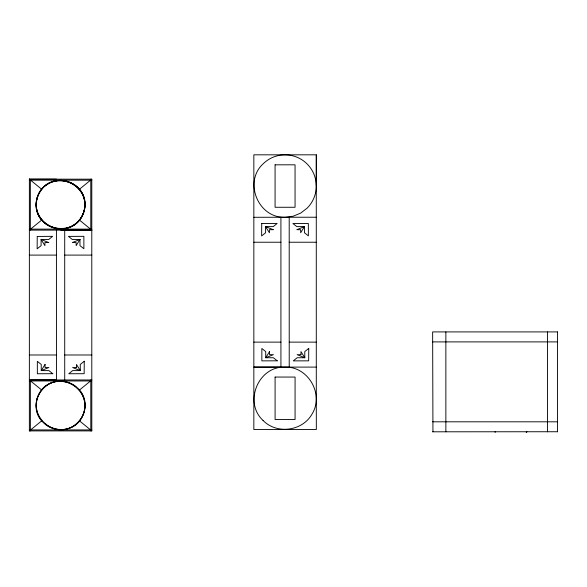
<?xml version="1.0" encoding="UTF-8"?>
<svg xmlns="http://www.w3.org/2000/svg" width="587" height="587" viewBox="0 0 587 587"><rect width="100%" height="100%" fill="white"/><g stroke="black" fill="none" stroke-linecap="round" stroke-linejoin="round"><path stroke-width="0.88" d="M29.379 178.646L29.365 430.909L91.799 430.909L91.785 179.174L29.35 179.174L41.875 189.396M316.29 367.102L316.276 154.821L253.841 154.821L253.841 429.53L316.327 429.501L316.29 367.102L253.855 367.102L280.931 367.066L280.916 217.256M52.764 373.692L48.912 370.61L41.244 370.61L41.244 364.468L37.348 361.357L37.348 373.75L52.815 373.706M316.327 185.925L316.327 154.792M40.877 190.452C22.636 216.39 61.415 244.346 80.258 218.848C98.499 192.91 59.72 164.954 40.877 190.452A24.272 24.272 0 0 0 75.914 223.456M41.772 390.091C22.02 414.892 59.06 445.115 79.392 420.784C99.144 395.983 62.112 365.76 41.772 390.091L29.365 379.965L91.799 379.965L79.274 390.186M253.841 217.285L316.276 217.227M41.875 219.905L29.35 230.126L91.814 230.126L60.821 230.126M79.26 189.396L91.785 179.174M29.365 430.909L41.89 420.696M557.511 331.912L557.489 431.805M285.311 217.256L293.162 216.221L300.691 213.096L307.155 208.128A31.221 31.221 0 0 0 285.069 154.843L285.062 154.829A31.206 31.206 0 0 0 262.991 163.964C243.429 181.999 258.236 218.181 284.842 217.256M284.827 367.102C258.236 366.2 243.458 402.359 262.998 420.387M56.425 179.145L30.348 179.174L30.348 230.126M29.35 180.18L91.785 180.18M29.35 229.121L91.785 229.121M253.841 242.233L280.916 242.233M289.208 242.233L316.305 242.233M29.35 255.096L56.425 255.096M64.709 255.096L91.814 255.096M557.577 331.912L432.641 331.912L432.942 431.805M432.641 341.898L557.511 341.898M253.841 342.126L280.931 342.126M289.215 342.126L316.305 342.126M29.35 354.988L56.44 354.988M64.724 354.988L91.814 354.988M29.365 380.963L91.799 380.963M432.641 421.811L557.511 421.811M29.365 429.911L91.799 429.911M432.641 431.805L557.577 431.738M285.297 367.102C308.285 366.508 324.207 394.354 312.13 413.901C302.562 431.225 276.741 434.637 263.005 420.395M495.619 431.805L495.076 432.208L495.076 431.805M79.26 219.905L91.785 230.126M79.392 420.784L91.799 430.909M547.524 331.912L547.524 431.805M445.863 331.912L445.863 431.805M289.2 217.256L289.222 367.102M90.787 179.174L90.787 230.126M90.802 379.965L90.802 430.909M64.709 230.126L64.724 379.965M56.425 230.126L56.44 379.936L30.363 379.965L30.363 430.909M45.221 185.844A24.272 24.272 0 0 1 80.258 218.848M80.272 391.243A24.272 24.272 0 0 1 45.236 424.247M40.892 419.632A24.272 24.272 0 0 1 75.928 386.628M275.076 164.815L275.076 207.27L295.056 207.27L295.056 164.815L275.076 164.815M275.09 377.059L275.09 419.514L295.07 419.514L295.07 377.059L275.09 377.059M84.257 361.262L84.168 373.706L68.752 373.75L72.649 370.61L80.316 370.61L80.265 364.468L84.257 361.262M277.255 360.8L261.846 360.88L261.846 348.487L265.735 351.606L265.735 357.747L273.41 357.747L277.255 360.829M308.747 348.399L308.659 360.844L293.251 360.88L297.139 357.747L304.814 357.747L304.763 351.606L308.747 348.399M37.238 236.436L37.135 248.829L41.119 245.615L41.068 239.474L48.736 239.474L52.632 236.341L37.238 236.436M261.729 223.574L261.626 235.959L265.61 232.753L265.559 226.611L273.234 226.611L277.123 223.471L261.729 223.574M36.607 200.761C31.896 232.122 79.084 239.775 84.528 208.539C89.239 177.179 42.051 169.526 36.607 200.761M36.93 198.318C29.02 229.29 75.569 241.763 84.205 210.982C92.115 180.011 45.566 167.537 36.93 198.318M36.944 399.101C29.034 430.08 75.584 442.554 84.22 411.773C92.13 380.802 45.581 368.328 36.944 399.101M79.971 239.474L76.163 245.615L76.149 242.556L72.326 242.548L79.971 239.474L79.971 245.615L83.868 248.734L83.868 236.341L68.437 236.385L72.304 239.474L79.971 239.474M45.052 364.468L41.244 370.61L48.89 367.543L45.067 367.528L45.052 364.468M304.47 226.611L300.654 232.753L300.647 229.693L296.817 229.678L304.47 226.611L304.47 232.753L308.358 235.864L308.358 223.471L292.928 223.515L296.795 226.611L304.47 226.611M269.543 351.606L265.735 357.747L273.381 354.673L269.558 354.665L269.543 351.606M526.81 431.775L526.297 432.193L526.81 431.775M273.234 229.678L269.411 229.686L269.418 232.753L265.559 226.611L273.234 229.678M48.736 242.548L44.92 242.556L44.928 245.615L41.068 239.474L48.736 242.548M300.962 354.673L297.139 354.673L304.814 357.747L300.955 351.606L300.962 354.673M76.464 367.535L72.649 367.543L80.316 370.61L76.457 364.468L76.464 367.535"/></g></svg>
